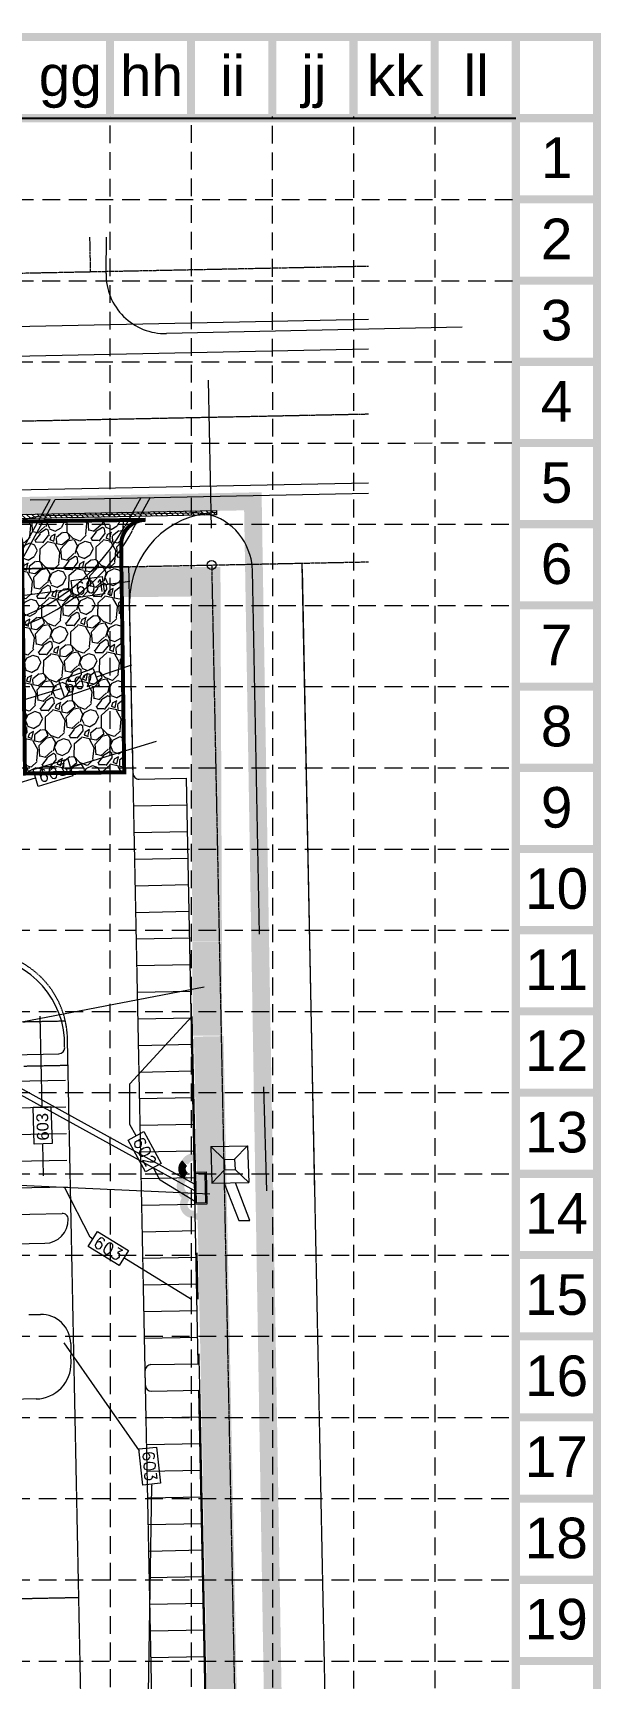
# Model space of a CAD drawing. Extents: x 2140663 to 2528301, y 336313 to 7007653.
# Drawn here: x 2528109 to 2528301, y 7007097 to 7007653 of the extents above; entities that cross this region are included whole.
import ezdxf
from ezdxf.enums import TextEntityAlignment as Align

# ---------------------------------------------------------------- set-up
doc = ezdxf.new("R2010")
doc.units = 0
doc.header["$MEASUREMENT"] = 0
for name, pattern in [('HIDDEN', [0.375, 0.25, -0.125]), ('PHANTOM2', [1.25, 0.625, -0.125, 0.125, -0.125, 0.125, -0.125]), ('xdrc002pt$0$CL', [0.7000000000000001, 0.5, -0.05, 0.1, -0.05]), ('xdrc002pt$0$HIDDEN2', [0.1875, 0.125, -0.0625]), ('xdrc002pt$0$PHANTOM2', [1.25, 0.625, -0.125, 0.125, -0.125, 0.125, -0.125])]:
    doc.linetypes.add(name, pattern=pattern)
for name, color, linetype in [('1 PROPOSED CONTOURS', 43, 'Continuous'), ('1 SILT FENCE', 200, 'Continuous'), ('BASE', 7, 'Continuous'), ('CONSTRUCTION ENTRANCE', 254, 'HIDDEN'), ('GRID', 254, 'HIDDEN'), ('LEGEND', 7, 'Continuous'), ('LIMITS OF DISTURBANCE', 1, 'HIDDEN'), ('SANDBAGS', 250, 'HIDDEN'), ('xdrc002ar$0$C-PVMT-SAWCUT-N', 2, 'Continuous'), ('xdrc002ar$0$C-PVMT-SAWCUT-PATT-N', 7, 'Continuous'), ('xdrc002ar$0$xdrc002ar$0$C-PKNG-FACE-N', 1, 'Continuous'), ('xdrc002ar$0$xdrc002ar$0$C-PKNG-STRP-N', 6, 'Continuous'), ('xdrc002bs$0$C-STRM-PIPE-E', 5, 'Continuous'), ('xdrc002bs$0$C-WATR-PIPE-E', 12, 'Continuous'), ('xdrc002bs$0$v-pave-exst', 6, 'Continuous'), ('xdrc002pt$0$V-ADJC-LINE-E', 2, 'xdrc002pt$0$PHANTOM2'), ('xdrc002pt$0$V-ESMT-ACCS-N', 2, 'xdrc002pt$0$HIDDEN2'), ('xdrc002pt$0$V-ESMT-STRM-N', 2, 'xdrc002pt$0$HIDDEN2'), ('xdrc002pt$0$V-ESMT-WATR-N', 2, 'xdrc002pt$0$HIDDEN2'), ('xdrc002pt$0$v-prop-corn', 2, 'Continuous'), ('xdrc002pt$0$V-PROP-ESMT-E', 6, 'xdrc002pt$0$HIDDEN2'), ('xdrc002pt$0$V-PROP-ESMT-N', 1, 'xdrc002pt$0$HIDDEN2'), ('xdrc002pt$0$v-prop-line', 3, 'PHANTOM2'), ('xdrc002pt$0$V-RWAY-CNTR-E', 2, 'xdrc002pt$0$CL'), ('xdrc002STM$0$AUDIT_D_050921104859-18', 4, 'Continuous'), ('xdrc002STM$0$C-STRM-PIPE-N', 5, 'Continuous')]:
    doc.layers.add(name, color=color, linetype=linetype)
doc.styles.get("Standard").update_dxf_attribs({"font": 'ARIAL.TTF'})

# ---------------------------------------------------------------- blocks, each defined once
blk = doc.blocks.new('A$C211968B4')
at = {"layer": 'LEGEND', "color": 170, "ltscale": 100, "const_width": 1.261430802800306}
blk.add_lwpolyline([(4.032914736308157, 6.67986492626369, 0.5205670505517462), (4.032914736308157, 6.67986492626369, 0.7651954600696135), (1.179535842966288, 5.243441569618881, 0.4178788784126488), (1.161860283929855, 2.658978256396949, 0.6649002420699669), (4.422610547859222, 2.161206842400134, 0.744833174426672), (8.10029117250815, 1.852431412786245, 0.9756416855879776), (10.39131185039878, 4.219029118306935, 0.5205670505517462), (9.820843972731382, 7.070041866973042, 0.5205670505517462), (7.729127584490925, 6.879974124021828, 0.5402640007904789), (4.032914736308157, 6.67986492626369)], format="xyb", close=True, dxfattribs=at)

msp = doc.modelspace()

# ---------------------------------------------------------------- hatches: boundary and pattern name
at = {"layer": 'CONSTRUCTION ENTRANCE', "lineweight": 0}
h = msp.add_hatch(dxfattribs=at)
h.set_pattern_fill('GRAVEL', color=4, scale=13.41771213747483, angle=46.820067025844, style=0)
h.set_pattern_definition([(274.8328670258439, (2536502.560709004, 6988757.099675195), (14.60575907442651, -160.9091231494942), [1.805165320127311, -178.7116887176952]), (231.7897670258439, (2536502.712793074, 6988755.30092454), (100.3953443141131, 126.5932506455939), [3.097720365754542, -306.6742222857146]), (179.330467025844, (2536500.79670438, 6988752.866901211), (199.4436801400255, -3.155022489183131), [2.184242523435255, -216.2402781743329]), (314.093767025844, (2536499.661945657, 6988746.755613831), (-186.5045603741198, 193.4168665102504), [2.820912964358433, -279.2703298006364]), (339.653767025844, (2536501.624833944, 6988744.729628506), (-163.3198950591322, 61.25788960381504), [2.766128445701122, -273.8470918203508]), (44.093767025844, (2536504.218382755, 6988743.767863453), (-193.4168665102504, -186.5045603741197), [2.820912964358432, -279.2703298006363]), (84.51426702584396, (2536506.244368077, 6988745.73075174), (-21.51827288110513, -219.0122793370093), [3.73051308786999, -369.320500509462]), (119.075367025844, (2536506.600994346, 6988749.444176456), (-150.9832217295242, 270.4860781968358), [3.521988423541493, -348.6769746900169]), (168.249667025844, (2536504.889447845, 6988752.522328499), (-200.6490630770229, 41.08660048728137), [2.830466375400297, -280.2164797720083]), (222.056467025844, (2536502.118293217, 6988753.098748028), (110.7821607532732, 98.44584011868443), [3.231414449492337, -158.3392409365638]), (269.217467025844, (2536499.719015923, 6988750.934146815), (-2.552319228480662, -218.4096170139132), [4.178919609792264, -413.7133499768134]), (185.6341670258433, (2536508.849602195, 6988756.350261994), (-122.977254306137, -13.40042767096281), [1.426316217925709, -141.2059093716913]), (218.289267025844, (2536507.430170287, 6988756.210231473), (138.9298636150644, 108.8326490136924), [2.713557849546497, -268.6428711552858]), (271.820067025844, (2536505.300315109, 6988754.528818858), (9.784310562034927, -9.181632602815903), [1.897546268193811, -17.07795666688071]), (250.0186670258439, (2536503.483484123, 6988754.945712905), (26.33951829955445, 67.28480672745151), [1.021866120965807, -101.1643836973872]), (338.6214670258439, (2536503.134299263, 6988753.985362485), (-38.53455421391525, 17.76058513279236), [1.445127850342452, -70.8114659324622]), (77.78386702584397, (2536504.479995212, 6988753.458571807), (7.976231757782472, 47.7161855784231), [2.347146966496334, -75.89088845693679]), (208.385167025844, (2536504.976652, 6988755.752564617), (28.14755542434317, 10.38700422022133), [1.697219825981319, -40.73331607668808]), (63.20956702584396, (2536497.808954007, 6988748.310464114), (62.4634665272159, 125.3879192018091), [2.37761859076054, -235.3848442823397]), (117.166267025844, (2536498.880615684, 6988750.432877881), (70.90092836322366, -140.1351306216062), [1.994690504069145, -197.4739439537691]), (340.0186670258439, (2536503.019790491, 6988757.588890572), (-67.28480672745151, 26.33951829955445), [2.043718824219476, -100.1425309941335]), (30.43056702584394, (2536504.940491331, 6988756.890520853), (-121.1691690741973, -70.29827450389251), [2.377618590760539, -235.3848442823396]), (26.264067025844, (2536503.875224673, 6988742.617853662), (-65.47674164009656, -30.55833295526075), [2.292818650051698, -112.3481675233817]), (341.595167025844, (2536505.931343891, 6988743.632445083), (-153.5354934499215, 52.07649754670328), [1.92112118841937, -190.1912794254725]), (113.621467025844, (2536512.895914325, 6988748.505103883), (-30.55826334498828, 65.4767743703171), [2.04371882421948, -100.1425309941337]), (64.17406702584398, (2536512.077009052, 6988750.377590501), (-80.2240290934348, -163.9224862693096), [2.249224503317043, -222.6726220313409]), (116.264067025844, (2536508.396915742, 6988743.710793192), (30.55833295526072, -65.47674164009656), [1.146409325025849, -113.4945768484076]), (148.129967025844, (2536512.345016537, 6988747.918045431), (-48.31884551817854, 26.94224158635469), [0.6841691418898413, -67.73299998362491]), (212.7838670258439, (2536511.763984859, 6988748.279283845), (37.32918282470244, 20.17131602002476), [2.76612844570112, -52.55650755688198]), (232.8290670258439, (2536509.438443532, 6988746.781503825), (82.0319944722898, 107.0246964006414), [2.563453903864566, -253.7815742043644]), (350.5101670258439, (2536505.360582887, 6988752.63222513), (-28.7502527562006, 8.578934871238934), [1.935129279890894, -46.44311613509359]), (39.97726702584394, (2536507.269230172, 6988752.313174163), (175.6563934434901, 147.9698889174732), [3.378499409943308, -334.4708646227659]), (107.765467025844, (2536509.858166838, 6988754.483802154), (31.76363720677208, -103.4086422652588), [1.381433970825854, -136.7623656431236]), (136.820067025844, (2536509.436660649, 6988755.799364209), (-18.9659372958614, -0.6026777727210184), [0.8050627282484895, -12.61264940922634]), (167.0764670258439, (2536508.961281709, 6988746.861266569), (105.2166488676727, -25.13425077167035), [1.864042240986553, -184.5407722370029]), (94.83286702584392, (2536507.144450726, 6988747.278160612), (-14.60575907442654, 160.9091231494942), [3.610330640254623, -176.9065233975678]), (46.82006702584399, (2536506.840282574, 6988750.875661921), (-0.6026777727210209, 18.96593729586141), [3.488605155743457, -9.929106981731373]), (12.12486702584397, (2536509.227506312, 6988753.41958188), (-160.3064818828094, -33.57153178998048), [2.121528136904696, -210.0311245410191]), (300.8746670258439, (2536511.301705857, 6988753.86519518), (29.95560263123791, -46.51082666028691), [1.953645722640611, -95.72877458651134]), (254.466067025844, (2536512.304243722, 6988752.188394711), (-76.60777616197753, -277.7181705628543), [3.180869927870449, -314.9066461499475]), (222.246167025844, (2536511.452375304, 6988749.123710857), (-129.1454486938804, -118.0144213807274), [3.365148786366548, -333.1493675720606])])
edge = h.paths.add_edge_path()
edge.add_line((2528147.118312463, 7007488.756027736), (2528096.800879529, 7007488.093540034))
edge.add_arc((2528096.911294121, 7007479.707302898), 8.3869639730208, 0.7933781100293231, 90.75432216880569, ccw=False)
edge.add_line((2528105.297454044, 7007479.823433982), (2528106.31629737, 7007402.968802542))
edge.add_line((2528106.31629737, 7007402.968802542), (2528139.88639136, 7007403.41079199))
edge.add_line((2528139.88639136, 7007403.41079199), (2528138.84256713, 7007480.25365951))
edge.add_arc((2528147.228727057, 7007480.369790596), 8.386963977049277, 90.75432218437521, 180.7933781223564, ccw=False)
at = {"layer": 'xdrc002ar$0$C-PVMT-SAWCUT-PATT-N', "lineweight": 0}
h = msp.add_hatch(dxfattribs=at)
h.set_pattern_fill('ANSI31', scale=9.999996000000001, angle=91.78437573754852, style=0)
h.set_pattern_definition([(136.7843757375485, (1.012731676921248, -9.984526421874762), (-0.8559319906829769, -0.9109770454439162), [])])
h.paths.add_polyline_path([(2528171.098114824, 7007490.45111734), (2527875.342229442, 7007484.487189103), (2527875.311988047, 7007485.986883625), (2528171.06787343, 7007491.950811863)])

# ---------------------------------------------------------------- linework, layer by layer
at = {"layer": '1 PROPOSED CONTOURS', "color": 43, "lineweight": 0}
for p, q in [((2528169.444881075, 7007485.950594727), (2528168.429946986, 7007535.940292754)), ((2528111.381514639, 7007320.879761511), (2528112.00375105, 7007290.232046903)), ((2528112.257029001, 7007277.757061186), (2528112.47764325, 7007266.890897721)), ((2528145.002205911, 7007173.934390264, 603), (2528119.514981289, 7007210.462897667, 603)), ((2528146.45228061, 7006987.626564575, 603), (2528149.166292975, 7007162.278089867, 603))]:
    msp.add_line(p, q, dxfattribs=at)
at = {"layer": '1 PROPOSED CONTOURS', "color": 43, "linetype": 'Continuous', "lineweight": 0}
for p, q in [((2528109.030720998, 7007290.127657019, 604), (2528115.027025796, 7007290.338200993, 604)), ((2528109.468518784, 7007277.659150216, 604), (2528109.030720998, 7007290.127657019, 604)), ((2528115.027025796, 7007290.338200993, 604), (2528115.464823583, 7007277.869694189, 604)), ((2528115.464823583, 7007277.869694189, 604), (2528109.468518784, 7007277.659150216, 604))]:
    msp.add_line(p, q, dxfattribs=at)
at = {"layer": '1 PROPOSED CONTOURS', "color": 43, "linetype": 'Continuous', "lineweight": 0, "extrusion": (0.1315236623524713, -0.9913130314090466, 0), "elevation": -6614086.727089136}
msp.add_lwpolyline([(3427808.134797961, 601.0000000000005), (3427818.706226533, 601.0000000000005)], dxfattribs=at)
at = {"layer": '1 PROPOSED CONTOURS', "color": 43, "linetype": 'Continuous', "lineweight": 0, "extrusion": (0.991313031399904, 0.1315236624213799, 0), "elevation": 3427818.706686295}
msp.add_lwpolyline([(6614086.726850856, 601.0000000000005), (6614080.726850859, 601.0000000000005)], dxfattribs=at)
at = {"layer": '1 PROPOSED CONTOURS', "color": 43, "lineweight": 0}
for points, elevation in [([(2528113.88546403, 7007464.14508004), (2528101.906901381, 7007462.624862041)], 601), ([(2528141.809015645, 7007467.851426422), (2528141.799071945, 7007467.848551932)], 601), ([(2528142.376261706, 7007439.658712709), (2528130.396256363, 7007435.587911486)], 602), ([(2528103.199810363, 7007399.438027129), (2528109.917706917, 7007401.489726958)], 603), ([(2528119.706905029, 7007322.889863349), (2528119.706776644, 7007322.892909111)], 603), ([(2528141.798882958, 7007298.074990576), (2528162.786954527, 7007320.865694404)], 602), ([(2528141.827971723, 7007284.315098119), (2528141.798882958, 7007298.074990576)], 602), ([(2528151.947705015, 7007265.546599883), (2528149.728762022, 7007269.661948227)], 602), ([(2528164.061787958, 7007258.074879805), (2528164.031347986, 7007258.096217554)], 602), ([(2528129.248038128, 7007245.575265703), (2528128.772915007, 7007245.86612642)], 603), ([(2528165.148659676, 7007204.985334881), (2528165.139478842, 7007204.994150338)], 604), ([(2528149.123426886, 7007162.683906917), (2528149.166292975, 7007162.278089868)], 603)]:
    msp.add_lwpolyline(points, dxfattribs=dict(at, elevation=elevation))
at = {"layer": '1 PROPOSED CONTOURS', "color": 43, "lineweight": 0, "extrusion": (0.1315236624962544, -0.9913130313899698, 0), "elevation": -6614083.726591952}
msp.add_lwpolyline([(3427808.135757289, 601), (3427799.588670534, 601)], dxfattribs=at)
at = {"layer": '1 PROPOSED CONTOURS', "color": 43, "lineweight": 0, "extrusion": (1, 0, 0)}
for points, elevation in [([(7007464.14508004, 601), (7007464.14508004, 601)], 2528113.88546403), ([(7007439.658712709, 602), (7007439.658712709, 602)], 2528142.376261706), ([(7007204.994150338, 604), (7007204.994150338, 604)], 2528165.139478842), ([(7007204.994150338, 604), (7007204.994150338, 604)], 2528165.139478842), ([(7007204.994150338, 604), (7007204.994150338, 604)], 2528165.139478842), ([(7007204.994150338, 604), (7007204.994150338, 604)], 2528165.139478842), ([(7007204.994150338, 604), (7007204.994150338, 604)], 2528165.139478842), ([(7007195.976008815, 604), (7007195.976008815, 604)], 2528165.322572952)]:
    msp.add_lwpolyline(points, dxfattribs=dict(at, elevation=elevation))
at = {"layer": '1 PROPOSED CONTOURS', "color": 43, "linetype": 'Continuous', "lineweight": 0, "extrusion": (0.9913130314052742, 0.1315236623809043, 0), "elevation": 3427808.134987668}
msp.add_lwpolyline([(6614080.726990814, 601.0000000000005), (6614086.726990816, 601.0000000000005)], dxfattribs=at)
at = {"layer": '1 PROPOSED CONTOURS', "color": 43, "linetype": 'Continuous', "lineweight": 0}
for points, elevation in [([(2528133.232468401, 7007463.685678103), (2528122.752873498, 7007462.295285099)], 601), ([(2528117.798568734, 7007434.475687621), (2528129.431058385, 7007438.428403146)], 602), ([(2528129.431058385, 7007438.428403146), (2528131.361454339, 7007432.747419828)], 602), ([(2528119.728964688, 7007428.794704303), (2528117.798568734, 7007434.475687621)], 602), ([(2528131.361454339, 7007432.747419828), (2528119.728964688, 7007428.794704303)], 602), ([(2528120.791384685, 7007407.947428353), (2528122.543921835, 7007402.209082465)], 603), ([(2528122.543921835, 7007402.209082465), (2528110.793975492, 7007398.620554015)], 603), ([(2528127.681697938, 7007243.016637475), (2528130.814378319, 7007248.13389393)], 603), ([(2528130.814378319, 7007248.13389393), (2528141.292570109, 7007241.719357912)], 603), ([(2528138.159889728, 7007236.602101457), (2528127.681697938, 7007243.016637475)], 603), ([(2528141.292570109, 7007241.719357912), (2528138.159889728, 7007236.602101457)], 603), ([(2528146.140024384, 7007162.368772803), (2528144.849475151, 7007174.586516383)], 603), ([(2528150.816280155, 7007175.216784613), (2528152.106829388, 7007162.999041033)], 603)]:
    msp.add_lwpolyline(points, dxfattribs=dict(at, elevation=elevation))
at = {"layer": '1 PROPOSED CONTOURS', "color": 43, "lineweight": 0, "extrusion": (0.1315236625776519, -0.9913130313791705, 0), "elevation": -6614083.726310495}
msp.add_lwpolyline([(3427827.747431088, 601.0000000000005), (3427818.707728948, 601.0000000000005)], dxfattribs=at)
at = {"layer": '1 PROPOSED CONTOURS', "color": 43, "lineweight": 0, "extrusion": (0.2893921553607462, -0.9572106248969773, 0), "elevation": -5975970.367134161}
msp.add_lwpolyline([(4447837.883047991, 602), (4447821.061887331, 602)], dxfattribs=at)
at = {"layer": '1 PROPOSED CONTOURS', "color": 43, "lineweight": 0, "extrusion": (0.2919787050105954, -0.9564248197429507, 0), "elevation": -5963898.448375625}
msp.add_lwpolyline([(4463972.837522434, 603), (4464001.79972907, 603)], dxfattribs=at)
at = {"layer": '1 PROPOSED CONTOURS', "color": 43, "linetype": 'Continuous', "lineweight": 0, "extrusion": (0.2920895249675569, -0.956390981452788, 0), "elevation": -5963384.163264913}
msp.add_lwpolyline([(4464650.097807543, 603), (4464662.383521829, 603)], dxfattribs=at)
at = {"layer": '1 PROPOSED CONTOURS', "color": 43, "linetype": 'Continuous', "lineweight": 0, "extrusion": (0.9563909813994574, 0.292089525142178, 0), "elevation": 4464650.098896359}
msp.add_lwpolyline([(5963378.162449744, 603.0000000000005), (5963384.162449745, 603.0000000000005)], dxfattribs=at)
at = {"layer": '1 PROPOSED CONTOURS', "color": 43, "lineweight": 0, "extrusion": (0.2920895247959869, -0.9563909815051869, 0), "elevation": -5963381.164065843}
msp.add_lwpolyline([(4464662.382452039, 603), (4464663.849467281, 603)], dxfattribs=at)
at = {"layer": '1 PROPOSED CONTOURS', "color": 43, "lineweight": 0, "extrusion": (0.9997894926520827, 0.02051756278145858, 0), "elevation": 2671403.735902852}
msp.add_lwpolyline([(6953974.034459874, 602), (6953928.357048788, 602)], dxfattribs=at)
at = {"layer": '1 PROPOSED CONTOURS', "color": 43, "linetype": 'Continuous', "lineweight": 0, "extrusion": (0.4745948845204339, -0.8802043487662601, 0)}
for points, elevation in [([(5550899.721604433, 602), (5550905.721604433, 602)], -4967994.586566819), ([(5550905.721604431, 602), (5550899.721604431, 602)], -4967982.300852533)]:
    msp.add_lwpolyline(points, dxfattribs=dict(at, elevation=elevation))
at = {"layer": '1 PROPOSED CONTOURS', "color": 43, "lineweight": 0, "extrusion": (0.8802043487724944, 0.4745948845088714, 0), "elevation": 5550902.721539171}
msp.add_lwpolyline([(4967994.586639736, 602), (4967998.948366368, 602)], dxfattribs=at)
at = {"layer": '1 PROPOSED CONTOURS', "color": 43, "linetype": 'Continuous', "lineweight": 0, "extrusion": (0.8802043487857311, 0.4745948844843222, 0)}
for points, elevation in [([(4967994.586794553, 602), (4967982.301080266, 602)], 5550905.721400613), ([(4967982.301080266, 602), (4967994.586794552, 602)], 5550899.721400613)]:
    msp.add_lwpolyline(points, dxfattribs=dict(at, elevation=elevation))
at = {"layer": '1 PROPOSED CONTOURS', "color": 43, "lineweight": 0, "extrusion": (0.999805642412323, 0.01971490300464277, 0), "elevation": 2665820.107194412}
msp.add_lwpolyline([(6956070.778193746, 602.0000000000005), (6956053.651846169, 602.0000000000005)], dxfattribs=at)
at = {"layer": '1 PROPOSED CONTOURS', "color": 43, "lineweight": 0, "extrusion": (0.8885699970315519, 0.4587410602674974, 0), "elevation": 5460930.629770293}
msp.add_lwpolyline([(5066672.465084105, 603.0000000000002), (5066691.412723516, 603.0000000000002)], dxfattribs=at)
at = {"layer": '1 PROPOSED CONTOURS', "color": 43, "lineweight": 0, "extrusion": (0.7262216813782375, 0.6874605948679283, 0), "elevation": 6653217.699305099}
msp.add_lwpolyline([(3350823.15159995, 602.0000000000005), (3350823.325229759, 602.0000000000005)], dxfattribs=at)
at = {"layer": '1 PROPOSED CONTOURS', "color": 43, "lineweight": 0, "extrusion": (0.5221133968684953, 0.852876075881157, 0), "elevation": 7296311.098036341}
msp.add_lwpolyline([(1502372.709110456, 602), (1502386.73726725, 602)], dxfattribs=at)
at = {"layer": '1 PROPOSED CONTOURS', "color": 43, "lineweight": 0, "extrusion": (0.7262214052845695, 0.6874608865284665, 0), "elevation": 6653188.685456891}
msp.add_lwpolyline([(3350822.292586545, 603), (3350822.81347629, 603)], dxfattribs=at)
at = {"layer": '1 PROPOSED CONTOURS', "color": 43, "lineweight": 0, "extrusion": (0.9998056474984262, 0.01971464507042505, 0), "elevation": 2665818.33264855}
msp.add_lwpolyline([(6956037.208371769, 603), (6956026.163993132, 603)], dxfattribs=at)
at = {"layer": '1 PROPOSED CONTOURS', "color": 43, "lineweight": 0, "extrusion": (-0.522113396827975, -0.8528760759059629, 0), "elevation": -7296282.258455372}
msp.add_lwpolyline([(-1502356.746668968, 603.0000000000002), (-1502383.551545636, 603.0000000000002)], dxfattribs=at)
at = {"layer": '1 PROPOSED CONTOURS', "color": 43, "lineweight": 0, "extrusion": (0.9998056424118852, 0.01971490302684366, 0), "elevation": 2665820.127348869}
msp.add_lwpolyline([(6956025.476194276, 603.0000000000005), (6956020.779165093, 603.0000000000005)], dxfattribs=at)
at = {"layer": '1 PROPOSED CONTOURS', "color": 43, "lineweight": 0, "extrusion": (0.9998056474974338, 0.01971464512075248, 0), "elevation": 2665818.353010379}
msp.add_lwpolyline([(6956002.950675835, 604.0000000000005), (6956001.238797505, 604.0000000000005)], dxfattribs=at)
at = {"layer": '1 PROPOSED CONTOURS', "color": 43, "lineweight": 0, "extrusion": (0.9997939605312808, 0.02029868185808768, 0), "elevation": 2669881.26256733}
msp.add_lwpolyline([(6954442.813505147, 604.0000000000005), (6954433.793505148, 604.0000000000005)], dxfattribs=at)
at = {"layer": '1 PROPOSED CONTOURS', "color": 43, "lineweight": 0, "extrusion": (0.9997928836480403, 0.0203516536609703, 0), "elevation": 2670249.723832466}
msp.add_lwpolyline([(6954292.326098117, 604), (6954197.955937862, 604)], dxfattribs=at)
at = {"layer": '1 PROPOSED CONTOURS', "color": 43, "linetype": 'Continuous', "lineweight": 0, "extrusion": (0.1050447050278602, -0.9944675006985446, 0)}
for points, elevation in [([(3250224.477380783, 603), (3250230.477380783, 603)], -6702839.168030485), ([(3250230.477380783, 603), (3250224.477380784, 603)], -6702826.882316198)]:
    msp.add_lwpolyline(points, dxfattribs=dict(at, elevation=elevation))
at = {"layer": '1 PROPOSED CONTOURS', "color": 43, "lineweight": 0, "extrusion": (0.9997928838765824, 0.02035164243364614, 0), "elevation": 2670249.645739257}
msp.add_lwpolyline([(6954197.985923834, 604.0000000000005), (6954103.595763578, 604.0000000000005)], dxfattribs=at)
at = {"layer": '1 SILT FENCE', "color": 200, "linetype": 'Continuous', "lineweight": 0, "const_width": 10}
for points in [[(2527691.8070874, 7007459.910734712), (2528105.114774872, 7007466.851410929)], [(2528139.837312366, 7007467.656757933), (2528167.44147209, 7007467.789810877), (2528167.922042696, 7007346.100103929)], [(2528168.460361803, 7007314.088755522), (2528191.704482488, 7006166.984500946), (2528187.14873196, 7006166.984500946)]]:
    msp.add_lwpolyline(points, dxfattribs=at)
at = {"layer": 'BASE', "color": 9}
msp.add_line((2527228.947377252, 7007624.562990395), (2528272.331315909, 7007624.562990395), dxfattribs=at)
at = {"layer": 'BASE', "const_width": 2.745747206990553}
for points in [[(2528299.78878798, 7005894.74224999), (2528299.78878798, 7007652.020462465), (2527201.489905182, 7007652.020462465), (2527201.489905182, 7005894.74224999)], [(2528272.331315909, 7005922.199722059), (2528272.331315909, 7007624.562990395), (2527228.947377252, 7007624.562990395), (2527228.947377252, 7005922.199722059)]]:
    msp.add_lwpolyline(points, close=True, dxfattribs=at)
for points in [[(2528135.04395556, 7007652.020462465), (2528135.04395556, 7007624.562990395)], [(2528162.501427629, 7007652.020462465), (2528162.501427629, 7007624.562990395)], [(2528189.958899699, 7007652.020462465), (2528189.958899699, 7007624.562990395)], [(2528217.41637177, 7007652.020462465), (2528217.41637177, 7007624.562990395)], [(2528244.873843838, 7007652.020462465), (2528244.873843838, 7007624.562990395)], [(2528272.331315909, 7007652.020462465), (2528272.331315909, 7007624.562990395)], [(2528299.78878798, 7007624.562990395), (2528272.331315909, 7007624.562990395)], [(2528299.78878798, 7007597.105518323), (2528272.331315909, 7007597.105518323)], [(2528299.78878798, 7007569.648046254), (2528272.331315909, 7007569.648046254)], [(2528299.78878798, 7007542.190574186), (2528272.331315909, 7007542.190574186)], [(2528299.78878798, 7007514.733102113), (2528272.331315909, 7007514.733102113)], [(2528299.78878798, 7007487.275630045), (2528272.331315909, 7007487.275630045)], [(2528299.78878798, 7007459.818157976), (2528272.331315909, 7007459.818157976)], [(2528299.78878798, 7007432.360685904), (2528272.331315909, 7007432.360685904)], [(2528299.78878798, 7007404.903213835), (2528272.331315909, 7007404.903213835)], [(2528299.78878798, 7007377.445741766), (2528272.331315909, 7007377.445741766)], [(2528299.78878798, 7007349.988269694), (2528272.331315909, 7007349.988269694)], [(2528299.78878798, 7007322.530797625), (2528272.331315909, 7007322.530797625)], [(2528299.78878798, 7007295.073325557), (2528272.331315909, 7007295.073325557)], [(2528299.78878798, 7007267.615853484), (2528272.331315909, 7007267.615853484)], [(2528299.78878798, 7007240.158381416), (2528272.331315909, 7007240.158381416)], [(2528299.78878798, 7007212.700909346), (2528272.331315909, 7007212.700909346)], [(2528299.78878798, 7007185.243437274), (2528272.331315909, 7007185.243437274)], [(2528299.78878798, 7007157.785965205), (2528272.331315909, 7007157.785965205)], [(2528299.78878798, 7007130.328493137), (2528272.331315909, 7007130.328493137)], [(2528299.78878798, 7007102.871021064), (2528272.331315909, 7007102.871021064)]]:
    msp.add_lwpolyline(points, dxfattribs=at)
at = {"layer": 'CONSTRUCTION ENTRANCE', "color": 4, "lineweight": 0, "const_width": 1.341771213747483}
msp.add_lwpolyline([(2528147.118312463, 7007488.756027736), (2528096.800879529, 7007488.093540034, -0.4140139244211871), (2528105.297454044, 7007479.823433982), (2528106.31629737, 7007402.968802542), (2528139.88639136, 7007403.41079199), (2528138.84256713, 7007480.25365951, -0.4144132285109485)], format="xyb", close=True, dxfattribs=at)
at = {"layer": 'GRID', "color": 253, "linetype": 'HIDDEN', "lineweight": 0, "ltscale": 24}
for p, q in [((2528135.250571348, 7006032.092152752), (2528135.16522541, 7007625.178615601)), ((2528162.759365419, 7006032.184476493), (2528162.622697481, 7007625.178615601)), ((2528190.162709506, 7006031.94567379), (2528190.080169552, 7007625.178615601)), ((2528217.680234797, 7006031.586024903), (2528217.53764162, 7007625.178615601)), ((2528245.156178257, 7006031.660885922), (2528244.99511369, 7007625.178615601)), ((2527230.19618242, 7007596.921024007), (2528271.880184806, 7007597.056849426)), ((2527230.175714295, 7007569.386383166), (2528271.880184806, 7007569.599377357)), ((2527230.021053655, 7007542.0128863), (2528272.331315909, 7007542.190574186)), ((2527229.983776069, 7007514.580157942), (2528272.331315909, 7007514.733102113)), ((2527228.947377252, 7007487.275630045), (2528272.331315909, 7007487.275630045)), ((2527228.947377252, 7007459.818157976), (2528272.331315909, 7007459.818157976)), ((2527228.947377252, 7007432.360685904), (2528272.331315909, 7007432.360685904)), ((2527228.947377252, 7007404.903213835), (2528272.331315909, 7007404.903213835)), ((2527228.947377252, 7007377.445741766), (2528272.331315909, 7007377.445741766)), ((2527228.947377252, 7007349.988269694), (2528272.331315909, 7007349.988269694)), ((2527228.947377252, 7007322.530797625), (2528272.331315909, 7007322.530797625)), ((2527228.947377252, 7007295.073325557), (2528272.331315909, 7007295.073325557)), ((2527228.947377252, 7007267.615853484), (2528272.331315909, 7007267.615853484)), ((2527228.947377252, 7007240.158381416), (2528272.331315909, 7007240.158381416)), ((2527228.947377252, 7007212.700909346), (2528272.331315909, 7007212.700909346)), ((2527228.947377252, 7007185.243437274), (2528272.331315909, 7007185.243437274)), ((2527228.947377252, 7007157.785965205), (2528272.331315909, 7007157.785965205)), ((2527228.947377252, 7007130.328493137), (2528272.331315909, 7007130.328493137)), ((2527228.947377252, 7007102.871021064), (2528272.331315909, 7007102.871021064))]:
    msp.add_line(p, q, dxfattribs=at)
at = {"layer": 'LIMITS OF DISTURBANCE', "ltscale": 70, "const_width": 6}
msp.add_lwpolyline([(2527323.279507909, 7007478.034385583), (2527323.279507909, 7007463.102355542), (2527345.362386929, 7006446.874516389, 0.3527120601780434), (2527681.725039883, 7006131.321992346), (2528205.897920626, 7006144.525554366), (2528183.386823632, 7007495.015237641)], format="xyb", close=True, dxfattribs=at)
at = {"layer": 'SANDBAGS', "color": 7, "linetype": 'Continuous', "lineweight": 0}
for p, q in [((2527911.876143212, 7007281.632077943), (2528166.966509608, 7007330.897525273)), ((2528168.880182803, 7007260.723650004), (2527914.25094047, 7007272.533957462))]:
    msp.add_line(p, q, dxfattribs=at)
at = {"layer": 'SANDBAGS', "color": 2, "linetype": 'Continuous', "lineweight": 0, "const_width": 10}
for points in [[(2528168.023276881, 7007314.295885273), (2528167.915737348, 7007345.977810005)], [(2528169.591452878, 7007259.16256555), (2528169.444202737, 7007263.234608657)]]:
    msp.add_lwpolyline(points, dxfattribs=at)
at = {"layer": 'xdrc002ar$0$C-PVMT-SAWCUT-N', "color": 7, "lineweight": 0}
msp.add_lwpolyline([(2528171.098114824, 7007490.45111734), (2527875.342229442, 7007484.487189103), (2527875.311988047, 7007485.986883625), (2528171.06787343, 7007491.950811863)], close=True, dxfattribs=at)
at = {"layer": 'xdrc002ar$0$xdrc002ar$0$C-PKNG-FACE-N', "color": 7, "lineweight": 0}
for p, q in [((2528142.867211493, 7007403.016041835), (2528141.697279184, 7007460.640042718)), ((2528142.611673536, 7007415.602342191), (2528141.860626671, 7007452.594503975)), ((2528144.907396778, 7007401.057051277), (2528160.904092949, 7007401.381830039)), ((2528164.923215641, 7007203.423428904), (2528160.904092949, 7007401.381830039)), ((2528101.798686719, 7007307.897643683), (2528117.786385545, 7007308.222239773)), ((2528119.745375313, 7007310.262424235), (2528119.738964522, 7007310.578182164)), ((2528148.926519469, 7007203.098650143), (2528164.92321564, 7007203.423428904)), ((2528147.069020705, 7007196.059574622), (2528146.967528912, 7007201.058464859)), ((2528110.153966017, 7007191.505755255), (2528085.098208935, 7007190.997051711)), ((2528149.10920599, 7007194.100584064), (2528165.105902159, 7007194.425362825)), ((2528168.942335243, 7007005.465179706), (2528165.10590216, 7007194.425362825))]:
    msp.add_line(p, q, dxfattribs=at)
at = {"layer": 'xdrc002ar$0$xdrc002ar$0$C-PKNG-FACE-N', "color": 7, "linetype": 'Continuous', "lineweight": 0}
for p, q in [((2528086.889278515, 7007253.583821638), (2528118.882472495, 7007254.233375136)), ((2528120.922656963, 7007252.274385362), (2528120.922656962, 7007252.274385362)), ((2528093.091026615, 7007243.707678073), (2528113.086697867, 7007244.113647487)), ((2528107.575404606, 7007219.996816081), (2528111.574278914, 7007220.078004686)), ((2528121.775201257, 7007210.283055814), (2528121.856401192, 7007206.283623181)), ((2528121.907904712, 7007203.746862073), (2528121.856401192, 7007206.283623181))]:
    msp.add_line(p, q, dxfattribs=at)
at = {"layer": 'xdrc002ar$0$xdrc002ar$0$C-PKNG-FACE-N', "color": 7, "lineweight": 0}
for centre, radius, start, end in [((2528171.691954333, 7007461.207157782), 29.99998800000001, 91.16310880998755, 181.1631084898884), ((2528144.866799414, 7007403.056639198), 2, 181.1631086787986, 271.1631086820073), ((2528089.687608345, 7007311.304023849), 30.06012066181445, 358.6163825511441, 84.01231600137503), ((2528117.745788192, 7007310.221826895), 1.9999992, 271.1631088099875, 1.163108489888423), ((2528109.910381985, 7007203.503277983), 11.9999952, 271.1631084289338, 1.163108713823832), ((2528148.967116833, 7007201.099062222), 2, 91.16310867180108, 181.1631086795596), ((2528149.068608626, 7007196.100171985), 2, 181.163108679878, 271.1631086763034)]:
    msp.add_arc(centre, radius, start, end, dxfattribs=at)
at = {"layer": 'xdrc002ar$0$xdrc002ar$0$C-PKNG-FACE-N', "color": 7, "linetype": 'Continuous', "lineweight": 0}
for centre, radius, start, end in [((2528112.924308477, 7007252.111995972), 7.999996800000002, 271.1631088099875, 1.163108489888423), ((2528118.923069842, 7007252.233788013), 1.9999992, 1.163108489888423, 91.16310880998755), ((2528111.777265651, 7007210.08006908), 9.999996000000001, 1.163108489888423, 91.16310880998755)]:
    msp.add_arc(centre, radius, start, end, dxfattribs=at)
at = {"layer": 'xdrc002ar$0$xdrc002ar$0$C-PKNG-STRP-N', "color": 7, "lineweight": 0}
for p, q in [((2528143.090496922, 7007392.018311867), (2528161.086781013, 7007392.383687993)), ((2528143.273182956, 7007383.0202698), (2528161.269467047, 7007383.385645925)), ((2528143.455871017, 7007374.022127756), (2528161.45215511, 7007374.387503881)), ((2528143.638559082, 7007365.02398571), (2528161.634843173, 7007365.389361835)), ((2528143.821245115, 7007356.025943642), (2528161.817529204, 7007356.391319769)), ((2528144.003933177, 7007347.027801598), (2528162.000217269, 7007347.393177724)), ((2528144.18662124, 7007338.029659553), (2528162.182905331, 7007338.395035678)), ((2528144.369307273, 7007329.031617486), (2528162.365591364, 7007329.396993611)), ((2528144.551995335, 7007320.033475442), (2528162.548279427, 7007320.398851567)), ((2528144.734683398, 7007311.035333396), (2528162.73096749, 7007311.400709521)), ((2528144.917371461, 7007302.037191349), (2528162.913655553, 7007302.402567476)), ((2528101.972436984, 7007298.899220156), (2528119.968621097, 7007299.264594253)), ((2528145.100057493, 7007293.039149284), (2528163.096341587, 7007293.404525409)), ((2528102.155125046, 7007289.90107811), (2528120.151309159, 7007290.266452207)), ((2528102.33781108, 7007280.903036045), (2528120.333995192, 7007281.26841014)), ((2528145.282743528, 7007284.041107218), (2528163.27902762, 7007284.406483343)), ((2528145.46543159, 7007275.042965171), (2528163.461715681, 7007275.408341298)), ((2528102.520499143, 7007271.904893999), (2528120.516683254, 7007272.270268096)), ((2528102.703187206, 7007262.906751953), (2528120.699371317, 7007263.27212605)), ((2528145.648119654, 7007266.044823127), (2528163.644403745, 7007266.410199252)), ((2528145.830805687, 7007257.046781059), (2528163.827089779, 7007257.412157185)), ((2528146.01349375, 7007248.048639016), (2528164.009777841, 7007248.41401514)), ((2528146.196181812, 7007239.050496969), (2528164.192465906, 7007239.415873094)), ((2528146.378867846, 7007230.052454903), (2528164.375151936, 7007230.417831028)), ((2528146.561555908, 7007221.054312858), (2528164.557839999, 7007221.419688984)), ((2528146.744243487, 7007212.056194825), (2528164.740527578, 7007212.421570951)), ((2528147.2923041, 7007185.061944634), (2528165.288588192, 7007185.427320759)), ((2528147.474992164, 7007176.06380259), (2528165.471276254, 7007176.429178713)), ((2528147.657680226, 7007167.065660543), (2528165.653964318, 7007167.431036668)), ((2528147.840368289, 7007158.067518498), (2528165.836652381, 7007158.432894623)), ((2528148.023056352, 7007149.069376454), (2528166.019340443, 7007149.434752579)), ((2528148.205742385, 7007140.071334387), (2528166.202026476, 7007140.436710512)), ((2528148.388430448, 7007131.07319234), (2528166.38471454, 7007131.438568467)), ((2528148.571118511, 7007122.075050297), (2528166.567402601, 7007122.440426421)), ((2528148.753802516, 7007113.077108209), (2528166.750086606, 7007113.442484334)), ((2528148.936490576, 7007104.078966163), (2528166.932774669, 7007104.444342289))]:
    msp.add_line(p, q, dxfattribs=at)
at = {"layer": 'xdrc002bs$0$C-STRM-PIPE-E', "color": 5, "lineweight": 0}
for p, q in [((2528023.087292813, 7007497.255254151), (2528222.469736997, 7007501.303288995)), ((2528116.575113762, 7007495.652603472), (2528222.469736997, 7007497.802567707)), ((2528100.628180963, 7007469.799412657), (2528114.843419826, 7007495.617445122)), ((2528102.361906982, 7007469.838261717), (2528116.575113762, 7007495.652603472)), ((2528108.098941922, 7007495.480512898), (2528114.843419826, 7007495.617445122))]:
    msp.add_line(p, q, dxfattribs=at)
at = {"layer": 'xdrc002bs$0$C-WATR-PIPE-E', "color": 7, "lineweight": 0}
for p, q in [((2527284.938087328, 7007537.530096531), (2528222.469736997, 7007556.56467502)), ((2527284.938087328, 7007527.528035712), (2528222.469736997, 7007546.562614202))]:
    msp.add_line(p, q, dxfattribs=at)
at = {"layer": 'xdrc002bs$0$v-pave-exst', "color": 7, "lineweight": 0}
for p, q in [((2528133.755677277, 7007572.007056098), (2528133.936582643, 7007584.312139794)), ((2528254.186801529, 7007553.925988758), (2528154.195057028, 7007551.717928879)), ((2528185.632063802, 7007348.618641721, 600.936), (2528183.225349537, 7007471.776440344, 600.7835)), ((2528204.350850269, 7007260.829977897, 601.0451154892495), (2528200.222104499, 7007472.108586038, 600.7835)), ((2528188.080323845, 7007261.914037786), (2528187.144286398, 7007297.04304988)), ((2528169.155638499, 7007276.823073533), (2528181.528459758, 7007277.124117847)), ((2528169.155638499, 7007276.823073533), (2528169.493688259, 7007264.442251097)), ((2528173.676304592, 7007272.431734489), (2528169.155638499, 7007276.823073533)), ((2528177.209912607, 7007272.517711051), (2528181.528459758, 7007277.124117847)), ((2528181.528459758, 7007277.124117847), (2528182.029533515, 7007264.653282161)), ((2528173.813563249, 7007269.015610368), (2528169.493688259, 7007264.442251097)), ((2528173.676304592, 7007272.431734489), (2528177.209912607, 7007272.517711051)), ((2528173.676304592, 7007272.431734489), (2528173.813563249, 7007269.015610368)), ((2528173.813563249, 7007269.015610368), (2528177.348234945, 7007269.075113777)), ((2528177.209912607, 7007272.517711051), (2528177.348234945, 7007269.075113777)), ((2528177.348234945, 7007269.075113777), (2528182.029533515, 7007264.653282161)), ((2528169.493688259, 7007264.442251097), (2528182.029533515, 7007264.653282161)), ((2528178.697042978, 7007251.840396125), (2528182.31557562, 7007251.881402161))]:
    msp.add_line(p, q, dxfattribs=at)
msp.add_lwpolyline([(2528183.225349537, 7007471.776440344, 0.1226207897309001), (2528180.507339451, 7007481.327716275, 0.1671299753214262), (2528170.907136317, 7007489.719461526, 0.1231038761917787), (2528161.857614242, 7007491.014662178), (2528113.925428705, 7007490.048129905), (2528111.650183792, 7007489.991711601), (2528110.231204921, 7007489.747365634), (2528104.199157014, 7007488.397636956), (2528093.284610411, 7007488.081800465), (2528090.6466021, 7007488.260826818), (2528088.48910452, 7007488.65582496), (2528086.115075067, 7007489.263514411), (2528083.965698682, 7007489.406665483)], format="xyb", dxfattribs=at)
for points in [[(2528173.67030305, 7007264.413246827), (2528178.697042978, 7007251.840396125)], [(2528182.31557562, 7007251.881402161), (2528177.514868964, 7007264.563268911)]]:
    msp.add_lwpolyline(points, dxfattribs=at)
msp.add_arc((2528153.753516234, 7007571.713054328), 20, 179.1577166336911, 271.265023973966, dxfattribs=at)
at = {"layer": 'xdrc002pt$0$V-ADJC-LINE-E', "color": 7, "lineweight": 0}
for p, q in [((2528128.515468782, 7007572.660843673), (2528128.27891409, 7007584.312139795)), ((2528068.52783115, 7007571.442922765), (2528222.469736997, 7007574.568384495)), ((2528169.444881075, 7007473.471219813), (2528222.469736997, 7007474.547776302))]:
    msp.add_line(p, q, dxfattribs=at)
at = {"layer": 'xdrc002pt$0$V-ESMT-ACCS-N', "color": 7, "lineweight": 0}
for p, q in [((2528141.453073435, 7007472.903676003), (2528101.461275677, 7007472.091625486)), ((2528141.453073435, 7007472.903676003), (2528101.461275677, 7007472.091625486)), ((2528166.318582298, 7006248.174609453), (2528141.453073435, 7007472.903676003)), ((2528142.323527268, 7006247.687441093), (2528120.687722486, 7007313.340234162)), ((2528120.687722486, 7007313.340234162), (2528120.687722486, 7007313.340234162)), ((2528120.687722486, 7007313.340234162), (2528120.687722486, 7007313.340234162)), ((2528123.249677494, 7007187.153363015), (2528123.249677494, 7007187.153363014)), ((2528123.249677494, 7007187.153363014), (2528123.249677494, 7007187.153363015)), ((2528147.244732547, 7007187.640531377), (2528147.244732547, 7007187.640531377)), ((2528147.244732547, 7007187.640531377), (2528147.244732547, 7007187.640531377))]:
    msp.add_line(p, q, dxfattribs=at)
for radius in [29.99999999983095, 29.99999999981205]:
    msp.add_arc((2528090.69390367, 7007312.731273708), radius, 1.163108680693335, 91.16310867891504, dxfattribs=at)
at = {"layer": 'xdrc002pt$0$V-ESMT-STRM-N', "color": 7, "lineweight": 0}
msp.add_line((2528044.540302898, 7007122.77269759), (2528124.52381974, 7007124.396592133), dxfattribs=at)
at = {"layer": 'xdrc002pt$0$V-ESMT-WATR-N', "color": 7, "lineweight": 0}
for p, q in [((2528119.981948359, 7007319.228229787), (2528105.571028348, 7007318.935646815)), ((2528120.872417985, 7007304.24321764), (2528105.875508576, 7007303.938737409))]:
    msp.add_line(p, q, dxfattribs=at)
at = {"layer": 'xdrc002pt$0$v-prop-corn', "color": 7, "lineweight": 0}
msp.add_circle((2528169.444881075, 7007473.471219813), 1.5, dxfattribs=at)
at = {"layer": 'xdrc002pt$0$V-PROP-ESMT-E', "color": 7, "lineweight": 0}
msp.add_line((2528199.938596871, 7007474.090329607), (2528211.10287185, 7006924.203651314), dxfattribs=at)
at = {"layer": 'xdrc002pt$0$V-PROP-ESMT-N', "color": 7, "lineweight": 0}
msp.add_line((2528140.453380084, 7007472.878422123), (2528102.251347257, 7007472.10801248), dxfattribs=at)
at = {"layer": 'xdrc002pt$0$v-prop-line', "color": 7, "lineweight": 0}
for p, q in [((2527332.689760574, 7007456.482693586), (2528169.444881075, 7007473.471219813)), ((2528169.444881075, 7007473.471219813), (2528195.958816227, 7006167.550346503))]:
    msp.add_line(p, q, dxfattribs=at)
at = {"layer": 'xdrc002pt$0$V-RWAY-CNTR-E', "color": 7, "lineweight": 0}
msp.add_line((2527284.938087328, 7007505.523501908), (2528222.469736997, 7007524.558080399), dxfattribs=at)
at = {"layer": 'xdrc002STM$0$AUDIT_D_050921104859-18', "color": 5, "linetype": 'Continuous', "lineweight": 0}
for points in [[(2528167.83496226, 7007257.300852231), (2528163.835786418, 7007257.219657504), (2528163.612500918, 7007268.21739107), (2528167.61167676, 7007268.298585797)], [(2528167.324915939, 7007257.79059987), (2528164.325534057, 7007257.729703825), (2528164.122547239, 7007267.72764343), (2528167.12192912, 7007267.788539476)]]:
    msp.add_lwpolyline(points, close=True, dxfattribs=at)
at = {"layer": 'xdrc002STM$0$C-STRM-PIPE-N', "color": 5, "lineweight": 0}
for p, q in [((2528145.535042362, 7007496.240572991), (2528140.209374087, 7007486.567976015)), ((2528148.709814579, 7007496.305029962), (2528142.618363937, 7007485.241602047)), ((2528163.694845044, 7007264.161602568), (2528078.728022067, 7007310.943776445)), ((2528163.741722842, 7007261.852677318), (2528078.774899864, 7007308.634851198))]:
    msp.add_line(p, q, dxfattribs=at)
for radius in [68.5, 71.5]:
    msp.add_arc((2528080.094127363, 7007519.667035461), radius, 271.1631086794752, 331.1631086811771, dxfattribs=at)

# ---------------------------------------------------------------- block references
at = {"linetype": 'Continuous', "lineweight": 0, "xscale": 2, "yscale": 2, "zscale": 2, "rotation": 90}
msp.add_blockref('A$C211968B4', (2528174.468194955, 7007251.594601898), dxfattribs=at)

# ---------------------------------------------------------------- texts
at = {"layer": '1 PROPOSED CONTOURS', "color": 43, "lineweight": 0}
msp.add_text('603', height=4, rotation=92.01095969702375, dxfattribs=at).set_placement((2528114.42700682, 7007278.929167102, 604))
at = {"layer": '1 PROPOSED CONTOURS', "color": 43, "lineweight": 0, "char_height": 4, "attachment_point": 1}
for s, insert, width, rotation in [('\\Fsimplex.shx;\\W1.0000000000;\\T1.0000000000;\\o\\l601', (2528123.086568217, 7007467.383373919, 601), 14.28571428571428, 7.557647819264757), ('\\Fsimplex.shx;\\W1.0000000000;\\T1.0000000000;\\o\\l602', (2528119.067131945, 7007433.850589727, 602), 15.04761904761904, 18.767741163664677), ('\\Fsimplex.shx;\\W1.0000000000;\\T1.0000000000;\\o\\l602', (2528146.133028452, 7007280.54487279, 602), 15.04761904761904, 298.33297627621596), ('\\Fsimplex.shx;\\W1.0000000000;\\T1.0000000000;\\o\\l603', (2528131.145140998, 7007246.758904458, 603), 15.04761904761905, 328.525878961109), ('\\Fsimplex.shx;\\W1.0000000000;\\T1.0000000000;\\o\\l603', (2528149.926857359, 7007174.117272409, 603), 15.04761904761905, 276.0297422138094)]:
    msp.add_mtext(s, dxfattribs=dict(at, insert=insert, width=width, rotation=rotation))
at = {"layer": '1 PROPOSED CONTOURS', "color": 43, "linetype": 'Continuous', "lineweight": 0, "insert": (2528110.289918848, 7007403.694598446, 603), "char_height": 4, "width": 15.04761904761905, "attachment_point": 1, "rotation": 16.983094325333642}
msp.add_mtext('\\Fsimplex.shx;\\W1.0000000000;\\T1.0000000000;\\o\\l603', dxfattribs=at)
at = {"layer": 'BASE'}
for s, p in [('gg', (2528121.64795385, 7007638.92882147)), ('hh', (2528149.105425921, 7007638.92882147)), ('ii', (2528176.56289799, 7007638.92882147)), ('jj', (2528204.02037006, 7007638.92882147)), ('kk', (2528231.477842131, 7007638.92882147)), ('ll', (2528258.935314199, 7007638.92882147)), ('1', (2528286.116409307, 7007611.19533504)), ('2', (2528286.116409307, 7007583.737878526)), ('3', (2528286.116428469, 7007556.280396024)), ('4', (2528286.116447633, 7007528.822922183)), ('5', (2528286.116447633, 7007501.365457008)), ('6', (2528286.116447633, 7007473.908000493)), ('7', (2528286.116466795, 7007446.450517992)), ('8', (2528286.116485959, 7007418.993044151)), ('9', (2528286.116390143, 7007391.535535663)), ('10', (2528286.116390143, 7007364.078079148)), ('11', (2528286.116409307, 7007336.620596647)), ('12', (2528286.084042632, 7007309.279652628)), ('13', (2528286.116428469, 7007281.705657631)), ('14', (2528286.116428469, 7007254.248201117)), ('15', (2528286.116447633, 7007226.790718615)), ('16', (2528286.116466795, 7007199.333244774)), ('17', (2528286.019635058, 7007171.952227388)), ('18', (2528286.019635058, 7007144.494770873)), ('19', (2528286.01965422, 7007117.037288372))]:
    msp.add_text(s, height=13.72873603495276, dxfattribs=at).set_placement(p, align=Align.MIDDLE_CENTER)

doc.saveas('drawing.dxf')
